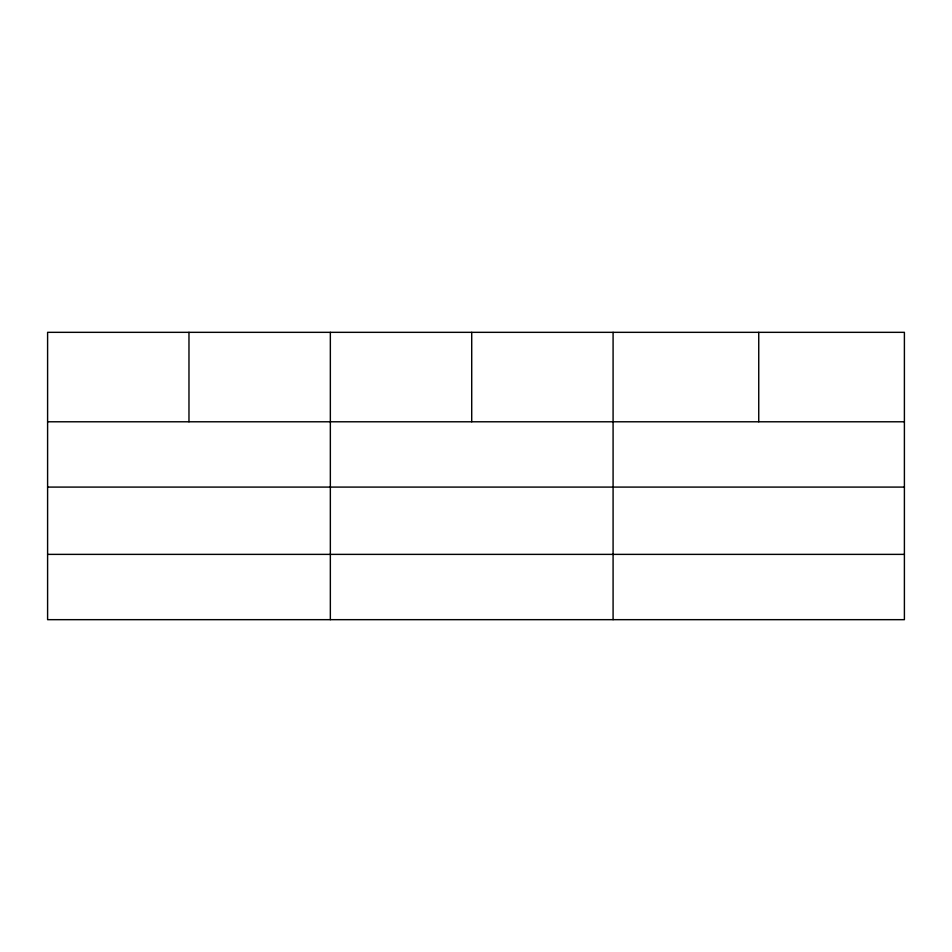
<?xml version="1.0" encoding="UTF-8"?>
<svg xmlns="http://www.w3.org/2000/svg" width="952" height="952" viewBox="0 0 952 952"><rect width="100%" height="100%" fill="white"/><g stroke="black" fill="none" stroke-linecap="round" stroke-linejoin="round"><path stroke-width="1.43" d="M904.4 487.091L904.4 332.331L47.6 332.331L47.6 619.669L904.4 619.669L904.4 487.091L47.6 487.091M47.6 421.784L904.4 421.784M47.6 554.373L904.4 554.373M758.744 332.331L758.744 421.784M613.088 332.331L613.088 619.669M471.716 332.331L471.716 421.784M330.344 332.331L330.344 619.669M188.972 332.331L188.972 421.784"/></g></svg>
